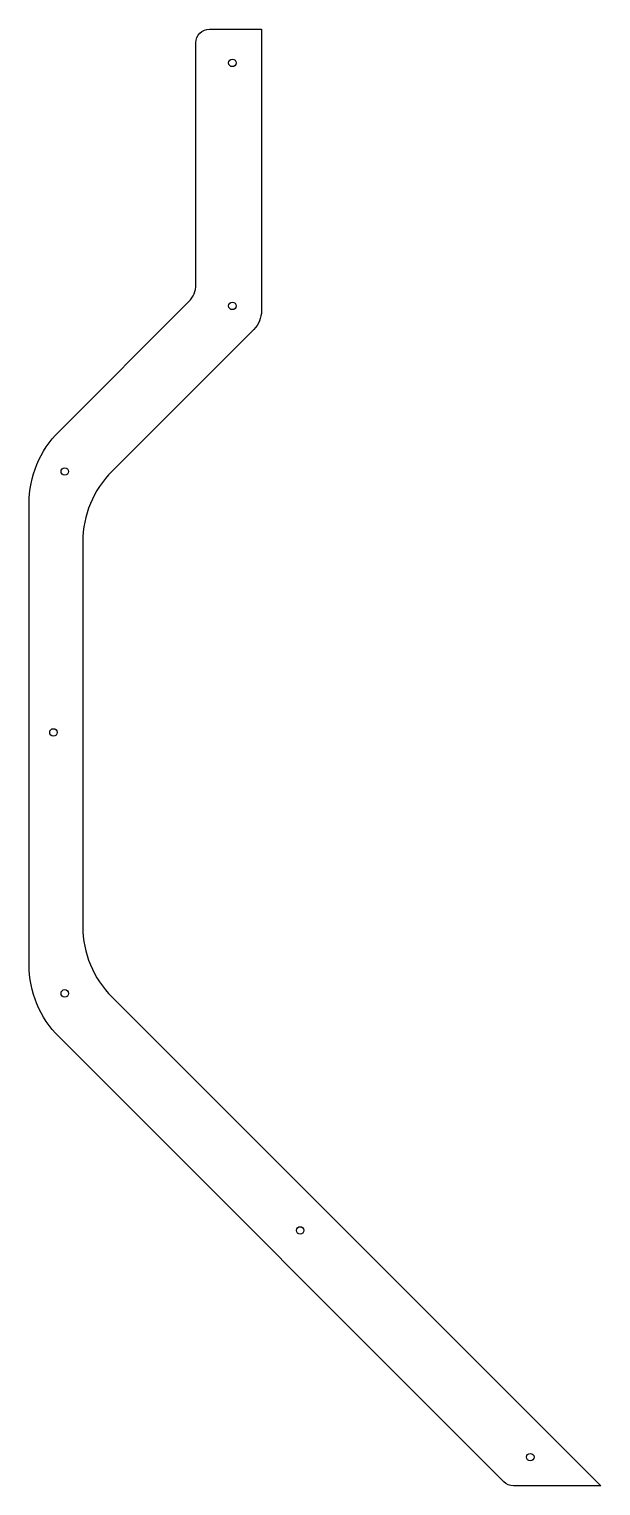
# Model space of a CAD drawing. Header units: millimetres. Extents: x -299 to -69, y 1082 to 1668.
import ezdxf

# ---------------------------------------------------------------- set-up
doc = ezdxf.new("R2010")
doc.units = ezdxf.units.MM
doc.layers.get('0').update_dxf_attribs({"linetype": 'CONTINUOUS'})

msp = doc.modelspace()

# ---------------------------------------------------------------- linework, layer by layer
msp.add_lwpolyline([(-265.32, 1278.49), (-68.67, 1081.84), (-103.78, 1081.84, -0.198963), (-107.7, 1083.46), (-286.63, 1262.46, -0.198862), (-298.66, 1291.52), (-298.66, 1477.08, -0.198912), (-286.62, 1506.14), (-234.44, 1558.32, 0.198912), (-231.6, 1565.18), (-231.6, 1662.43, -0.414214), (-226.06, 1667.97), (-205.2, 1667.97), (-205.2, 1554.66, -0.198912), (-208.33, 1547.09), (-265.32, 1490.11, 0.198912), (-277.07, 1461.75), (-277.07, 1306.85, 0.198912)], format="xyb", close=True)
for centre in [(-216.9, 1654.38), (-216.9, 1556.61), (-284.33, 1490), (-288.9, 1385), (-284.33, 1280), (-189.63, 1184.63), (-97.06, 1093.41)]:
    msp.add_circle(centre, 1.5)

doc.saveas('drawing.dxf')
